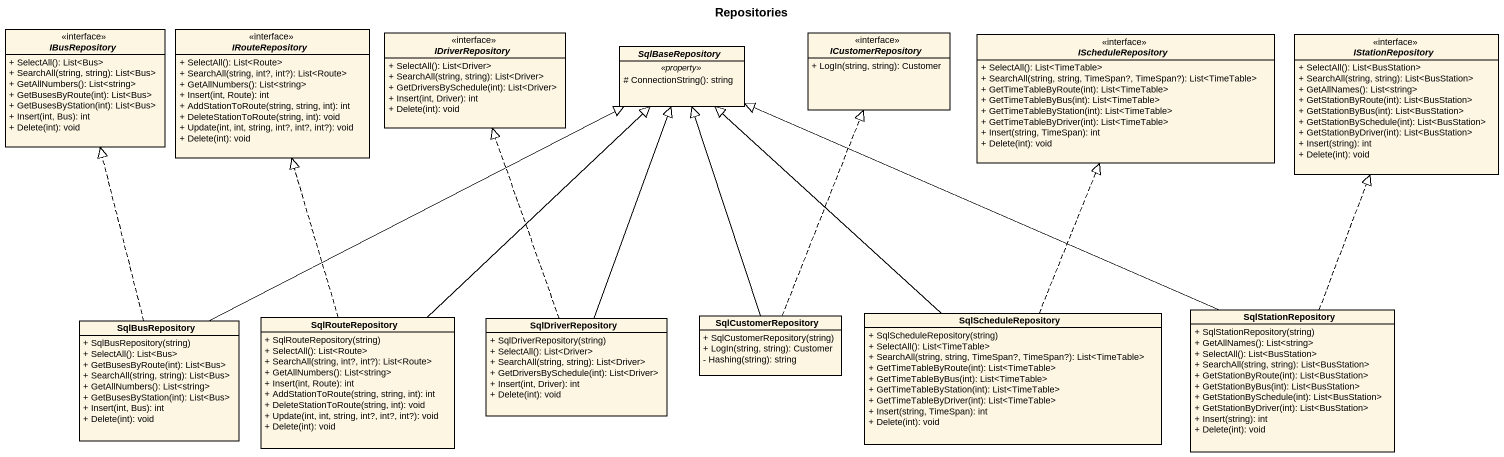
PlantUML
@startuml
title Repositories
hide circle
hide empty members
skinparam classAttributeIconSize 0
interface IBusRepository {
  + SelectAll(): List<Bus>
  + SearchAll(string, string): List<Bus>
  + GetAllNumbers(): List<string>
  + GetBusesByRoute(int): List<Bus>
  + GetBusesByStation(int): List<Bus>
  + Insert(int, Bus): int
  + Delete(int): void
}
interface IRouteRepository {
  + SelectAll(): List<Route>
  + SearchAll(string, int?, int?): List<Route>
  + GetAllNumbers(): List<string>
  + Insert(int, Route): int
  + AddStationToRoute(string, string, int): int
  + DeleteStationToRoute(string, int): void
  + Update(int, int, string, int?, int?, int?): void
  + Delete(int): void
}
interface IDriverRepository {
  + SelectAll(): List<Driver>
  + SearchAll(string, string): List<Driver>
  + GetDriversBySchedule(int): List<Driver>
  + Insert(int, Driver): int
  + Delete(int): void
}
abstract class SqlBaseRepository {
  .. <<property>> ..
  # ConnectionString(): string
}
interface ICustomerRepository {
  + LogIn(string, string): Customer
}
interface IScheduleRepository {
  + SelectAll(): List<TimeTable>
  + SearchAll(string, string, TimeSpan?, TimeSpan?): List<TimeTable>
  + GetTimeTableByRoute(int): List<TimeTable>
  + GetTimeTableByBus(int): List<TimeTable>
  + GetTimeTableByStation(int): List<TimeTable>
  + GetTimeTableByDriver(int): List<TimeTable>
  + Insert(string, TimeSpan): int
  + Delete(int): void
}
interface IStationRepository {
  + SelectAll(): List<BusStation>
  + SearchAll(string, string): List<BusStation>
  + GetAllNames(): List<string>
  + GetStationByRoute(int): List<BusStation>
  + GetStationByBus(int): List<BusStation>
  + GetStationBySchedule(int): List<BusStation>
  + GetStationByDriver(int): List<BusStation>
  + Insert(string): int
  + Delete(int): void
}
class SqlBusRepository {
  + SqlBusRepository(string)
  + SelectAll(): List<Bus>
  + GetBusesByRoute(int): List<Bus>
  + SearchAll(string, string): List<Bus>
  + GetAllNumbers(): List<string>
  + GetBusesByStation(int): List<Bus>
  + Insert(int, Bus): int
  + Delete(int): void
}
class SqlRouteRepository {
  + SqlRouteRepository(string)
  + SelectAll(): List<Route>
  + SearchAll(string, int?, int?): List<Route>
  + GetAllNumbers(): List<string>
  + Insert(int, Route): int
  + AddStationToRoute(string, string, int): int
  + DeleteStationToRoute(string, int): void
  + Update(int, int, string, int?, int?, int?): void
  + Delete(int): void
}
class SqlDriverRepository {
  + SqlDriverRepository(string)
  + SelectAll(): List<Driver>
  + SearchAll(string, string): List<Driver>
  + GetDriversBySchedule(int): List<Driver>
  + Insert(int, Driver): int
  + Delete(int): void
}
class SqlCustomerRepository {
  + SqlCustomerRepository(string)
  + LogIn(string, string): Customer
  - Hashing(string): string
}
class SqlScheduleRepository {
  + SqlScheduleRepository(string)
  + SelectAll(): List<TimeTable>
  + SearchAll(string, string, TimeSpan?, TimeSpan?): List<TimeTable>
  + GetTimeTableByRoute(int): List<TimeTable>
  + GetTimeTableByBus(int): List<TimeTable>
  + GetTimeTableByStation(int): List<TimeTable>
  + GetTimeTableByDriver(int): List<TimeTable>
  + Insert(string, TimeSpan): int
  + Delete(int): void
}
class SqlStationRepository {
  + SqlStationRepository(string)
  + GetAllNames(): List<string>
  + SelectAll(): List<BusStation>
  + SearchAll(string, string): List<BusStation>
  + GetStationByRoute(int): List<BusStation>
  + GetStationByBus(int): List<BusStation>
  + GetStationBySchedule(int): List<BusStation>
  + GetStationByDriver(int): List<BusStation>
  + Insert(string): int
  + Delete(int): void
}
SqlBusRepository .up.|> IBusRepository
SqlBusRepository -right-|> SqlBaseRepository
SqlRouteRepository .up.|> IRouteRepository
SqlRouteRepository -up-|> SqlBaseRepository
SqlDriverRepository .up.|> IDriverRepository
SqlDriverRepository -up-|> SqlBaseRepository
SqlCustomerRepository -up-|> SqlBaseRepository
SqlCustomerRepository .up.|> ICustomerRepository
SqlScheduleRepository -up-|> SqlBaseRepository
SqlScheduleRepository .up.|> IScheduleRepository
SqlStationRepository -left-|> SqlBaseRepository
SqlStationRepository .up.|> IStationRepository
@enduml
